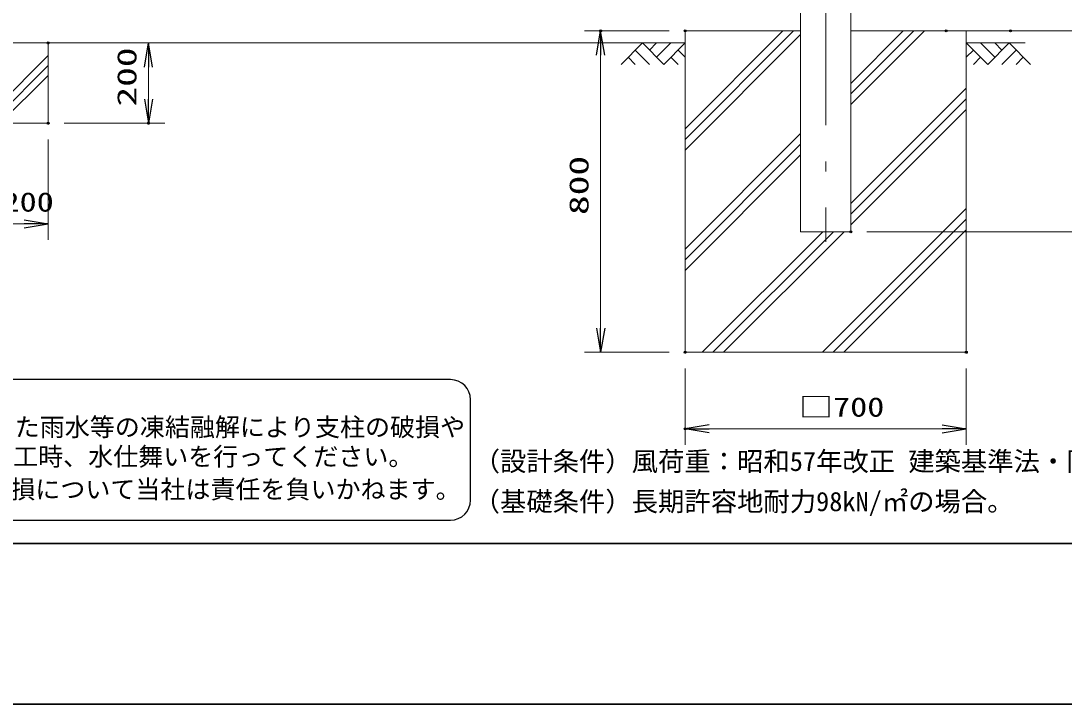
# Model space of a CAD drawing. Units: millimetres, scale not verified. Extents: x -4200 to 4200, y -2970 to 2970.
# Drawn here: x -1206 to 1392, y -2970 to -1269 of the extents above; entities that cross this region are included whole.
import ezdxf
from ezdxf.enums import TextEntityAlignment as Align

# ---------------------------------------------------------------- set-up
doc = ezdxf.new("R2010")
doc.units = ezdxf.units.MM
doc.header["$LTSCALE"] = 10
doc.header["$PDMODE"] = 32
doc.header["$PDSIZE"] = 5
doc.linetypes.add('USER2', pattern=[50.5, 30, -9, 2.5, -9])
for name, color, linetype, lineweight in [('0-2_1', 7, 'Continuous', 9), ('0-4_30', 3, 'USER2', 9), ('0-6_6', 7, 'Continuous', 9), ('0-7_2', 4, 'Continuous', 9), ('0-9_16', 7, 'Continuous', 9), ('0-A_0', 7, 'Continuous', 25), ('1-0_31', 7, 'Continuous', 9), ('1-3_34', 59, 'Continuous', 9), ('1-B_D-TTL-TXT', 2, 'Continuous', 25)]:
    doc.layers.add(name, color=color, linetype=linetype, lineweight=lineweight)
doc.layers.add('0-B_Defpoints', color=7, linetype='Continuous')
doc.styles.add('ＭＳ ゴシック', font='')
doc.styles.get('ＭＳ ゴシック').set_extended_font_data('MS Gothic')

# ---------------------------------------------------------------- blocks, each defined once
blk = doc.blocks.new('_OPEN')
at = {"layer": '0-A_0'}
blk.add_line((-10, 1.667), (0, 0), dxfattribs=at)
blk.add_lwpolyline([(-10, -1.667), (0, 0), (-10, 0)], dxfattribs=at)
blk = doc.blocks.new('G34')
at = {"layer": '1-3_34'}
for p, q in [((44920, 14241.6), (44387.9, 13709.5)), ((44742.7, 14064.2), (45099, 13709.5)), ((44920, 14241.6), (45452.2, 13709.5)), ((45096.5, 14063.3), (45274.8, 14241.6)), ((45274.8, 13886.8), (45629.5, 14241.6)), ((45452.2, 13709.5), (45984.3, 14241.6)), ((45806.9, 14064.2), (45984.3, 13887.6)), ((44565.3, 13886.8), (44743.5, 13709.5)), ((45629.5, 13886.8), (45807.7, 13709.5))]:
    blk.add_line(p, q, dxfattribs=at)
blk = doc.blocks.new('G33')
at = {"layer": '0-A_0'}
blk.add_blockref('G34', (0, 0), dxfattribs=at)
blk = doc.blocks.new('G36')
at = {"layer": '1-3_34'}
for p, q in [((53516.4, 13709.5), (52984.3, 14241.6)), ((53161.7, 14064.2), (52984.3, 13887.6)), ((53693.8, 13886.8), (53339, 14241.6)), ((54048.5, 14241.6), (53516.4, 13709.5)), ((53872.1, 14063.3), (53693.8, 14241.6)), ((54225.9, 14064.2), (53869.5, 13709.5)), ((54048.5, 14241.6), (54580.6, 13709.5)), ((53339, 13886.8), (53160.8, 13709.5)), ((54403.3, 13886.8), (54225.1, 13709.5))]:
    blk.add_line(p, q, dxfattribs=at)
blk = doc.blocks.new('G35')
at = {"layer": '0-A_0'}
blk.add_blockref('G36', (0, 0), dxfattribs=at)

msp = doc.modelspace()

# ---------------------------------------------------------------- linework, layer by layer
at = {"layer": '0-2_1'}
for p, q in [((448.22, -1563.94), (718.25, -1293.91)), ((448.22, -1537.42), (691.74, -1293.91)), ((1148.22, -1293.91), (860.72, -1293.91)), ((860.72, -1424.41), (991.22, -1293.91)), ((860.72, -1450.93), (1017.74, -1293.91)), ((860.72, -1477.44), (1044.26, -1293.91)), ((1148.22, -2093.91), (1148.22, -1293.91)), ((448.22, -1323.91), (-2851.78, -1323.91)), ((448.22, -1590.45), (735.72, -1302.95)), ((1148.22, -1323.91), (1294.44, -1323.91)), ((-1306.4, -1523.91), (-1137.68, -1355.19)), ((-1281.69, -1523.91), (-1137.68, -1379.89)), ((-1256.99, -1523.91), (-1137.68, -1404.6)), ((860.72, -1723.9), (1148.22, -1436.4)), ((860.72, -1750.41), (1148.22, -1462.91)), ((860.72, -1776.93), (1148.22, -1489.43)), ((448.22, -1836.91), (735.72, -1549.41)), ((448.22, -1863.43), (735.72, -1575.93)), ((448.22, -1889.94), (735.72, -1602.44)), ((790.2, -2093.91), (1148.22, -1735.89)), ((816.72, -2093.91), (1148.22, -1762.4)), ((843.23, -2093.91), (1148.22, -1788.92)), ((490.71, -2093.91), (790.71, -1793.91)), ((517.23, -2093.91), (817.23, -1793.91)), ((543.74, -2093.91), (843.74, -1793.91)), ((448.22, -2093.91), (1148.22, -2093.91))]:
    msp.add_line(p, q, dxfattribs=at)
at = {"layer": '0-2_1', "lineweight": 30}
for p, q in [((-3799.71, -2570.24), (3799.29, -2570.24)), ((-4200.21, -2969.74), (4199.79, -2969.74))]:
    msp.add_line(p, q, dxfattribs=at)
at = {"layer": '0-2_1'}
msp.add_lwpolyline([(735.72, -1293.91), (448.22, -1293.91), (448.22, -2093.91)], dxfattribs=at)
at = {"layer": '0-4_30'}
msp.add_line((798.22, 791.34), (798.22, -1818.6), dxfattribs=at)
at = {"layer": '0-6_6'}
for p, q in [((735.72, 721.09), (735.72, -1793.91)), ((860.72, 721.09), (860.72, -1793.91))]:
    msp.add_line(p, q, dxfattribs=at)
at = {"layer": '0-7_2', "lineweight": 18}
for p, q in [((408.22, -1293.91), (197.83, -1293.91)), ((1138.22, -1293.91), (1663.22, -1293.91)), ((1138.22, -1293.91), (1558.22, -1293.91)), ((1298.22, -1293.91), (1663.22, -1293.91)), ((-1097.68, -1323.91), (-847.68, -1323.91)), ((237.83, -2033.91), (237.83, -1353.91)), ((-887.68, -1383.91), (-887.68, -1463.91)), ((-1097.68, -1523.91), (-847.68, -1523.91)), ((-1137.68, -1563.91), (-1137.68, -1813.91)), ((-1197.68, -1773.91), (-1277.68, -1773.91)), ((900.72, -1793.91), (1768.22, -1793.91)), ((900.72, -1793.91), (1663.22, -1793.91)), ((408.22, -2093.91), (197.83, -2093.91)), ((448.22, -2133.91), (448.22, -2324.35)), ((1148.22, -2133.91), (1148.22, -2324.35)), ((1088.22, -2284.35), (508.22, -2284.35))]:
    msp.add_line(p, q, dxfattribs=at)
at = {"layer": '0-9_16'}
msp.add_line((735.72, -1793.91), (860.72, -1793.91), dxfattribs=at)
at = {"layer": '0-B_Defpoints'}
for p in [(237.83, -1293.91), (448.22, -1293.91), (1098.22, -1293.91), (1258.22, -1293.91), (-1137.68, -1323.91), (-1137.68, -1523.91), (-1137.68, -1523.91), (-887.68, -1523.91), (860.72, -1793.91), (448.22, -2093.91), (448.22, -2093.91), (1148.22, -2093.91), (448.22, -2284.35)]:
    msp.add_point(p, dxfattribs=at)
at = {"layer": '1-0_31'}
msp.add_lwpolyline([(-1337.68, -1523.91), (-1137.68, -1523.91), (-1137.68, -1323.91), (-1337.68, -1323.91)], close=True, dxfattribs=at)
at = {"layer": '1-B_D-TTL-TXT'}
for p, q in [((-136.05, -2161.88), (-2581.6, -2161.88)), ((-86.05, -2461.88), (-86.05, -2211.88)), ((-2581.6, -2511.88), (-136.05, -2511.88))]:
    msp.add_line(p, q, dxfattribs=at)
for centre, start, end in [((-136.05, -2211.88), 0, 90), ((-136.05, -2461.88), 270, 0)]:
    msp.add_arc(centre, 50, start, end, dxfattribs=at)

# ---------------------------------------------------------------- block references
at = {"layer": '0-7_2', "xscale": 6, "yscale": 6}
for p, rotation in [((237.83, -1293.91), 90), ((-887.68, -1323.91), 90), ((-887.68, -1523.91), 270), ((237.83, -2093.91), 270), ((448.22, -2284.35), 180)]:
    msp.add_blockref('_OPEN', p, dxfattribs=dict(at, rotation=rotation))
for p in [(-1137.68, -1773.91), (1148.22, -2284.35)]:
    msp.add_blockref('_OPEN', p, dxfattribs=at)
at = {"layer": '0-A_0', "xscale": 0.1, "yscale": 0.1}
for name in ['G33', 'G35']:
    msp.add_blockref(name, (-4150.21, -2748.06), dxfattribs=at)

# ---------------------------------------------------------------- texts
at = {"layer": '0-7_2', "style": 'ＭＳ ゴシック', "width": 1.5}
for s, p in [('200', (-903.43, -1482.24)), ('800', (222.08, -1752.24))]:
    msp.add_text(s, height=48.09, rotation=90, dxfattribs=at).set_placement(p, align=Align.BOTTOM_LEFT)
at = {"layer": '0-7_2', "style": 'ＭＳ ゴシック', "width": 1.3}
for s, p in [('□200', (-1336.63, -1758.16)), ('□700', (731.31, -2268.6))]:
    msp.add_text(s, height=48.09, dxfattribs=at).set_placement(p, align=Align.BOTTOM_LEFT)
at = {"layer": '1-B_D-TTL-TXT', "color": 7, "style": 'ＭＳ ゴシック'}
for s, height, p in [('凍結の恐れがある場所への設置は、内部に溜まった雨水等の凍結融解により支柱の破損や', 45.67, (-2591.42, -2316.56)), ('コンクリート基礎の破損の恐れがありますので施工時、水仕舞いを行ってください。', 45.67, (-2595.53, -2389.98)), ('（設計条件）風荷重：昭和57年改正 建築基準法・同施行令に基づく風圧力に準拠。', 48.09, (-78.42, -2403.84)), ('施工による水仕舞い不備で起こる支柱・基礎の破損について当社は責任を負いかねます。 ', 45.67, (-2602.52, -2471.47)), ('（基礎条件）長期許容地耐力98kN/㎡の場合。', 48.09, (-78.42, -2503.84))]:
    msp.add_text(s, height=height, dxfattribs=at).set_placement(p, align=Align.BOTTOM_LEFT)

doc.saveas('drawing.dxf')
